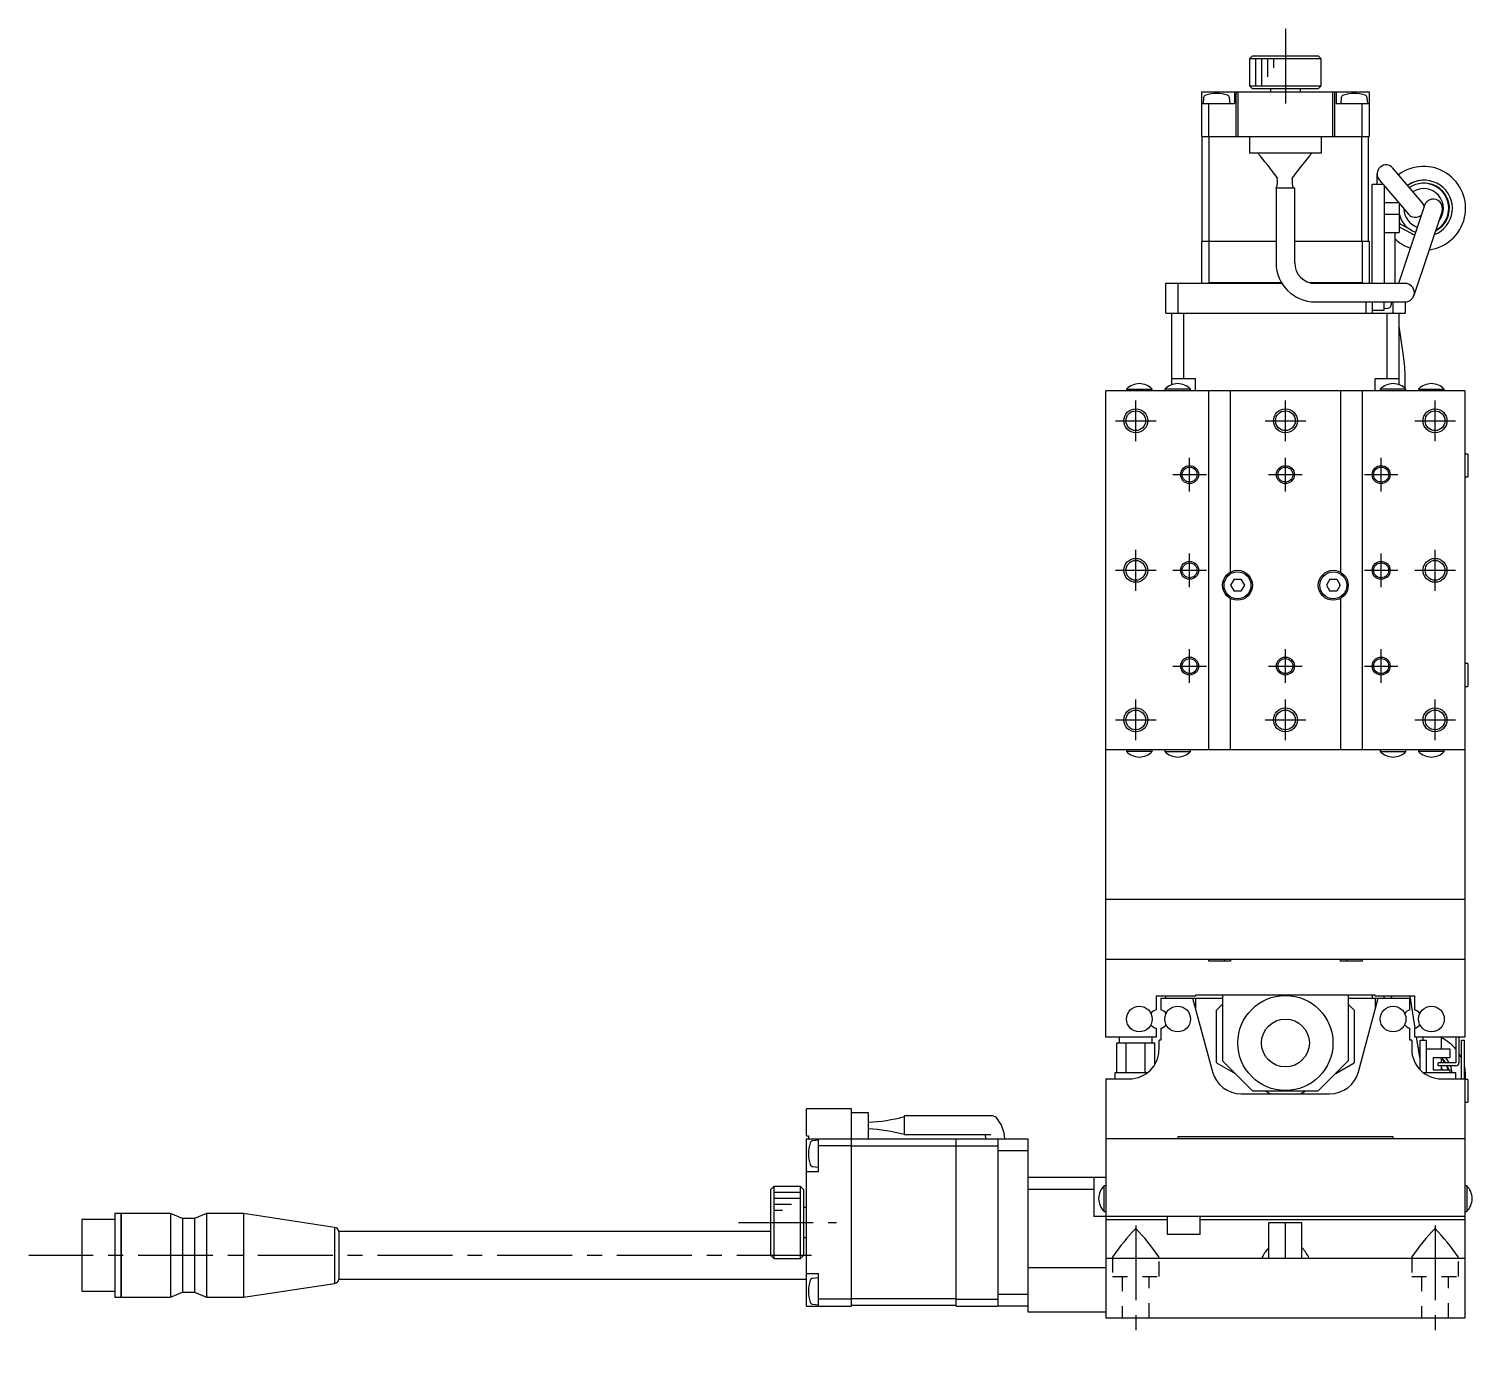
# Model space of a CAD drawing. Extents: x -597 to 414, y 17 to 745.
# Drawn here: x -351.3 to -110.2, y 276.1 to 496.1 of the extents above; entities that cross this region are included whole.
import ezdxf

# ---------------------------------------------------------------- set-up
doc = ezdxf.new("R2010")
doc.units = 0
doc.header["$LTSCALE"] = 10
doc.linetypes.add('CENTER', pattern=[2, 1.25, -0.25, 0.25, -0.25])
doc.linetypes.add('DOT', pattern=[0.5, 0.25, -0.25])
doc.layers.add('1', color=7, linetype='CONTINUOUS')

msp = doc.modelspace()

# ---------------------------------------------------------------- linework, layer by layer
at = {"layer": '1', "color": 4, "linetype": 'CENTER'}
for p, q in [((-141.368185, 496.122412), (-141.368185, 481.122412)), ((-166.368185, 427.222412), (-166.368185, 434.022412)), ((-141.368185, 427.222412), (-141.368185, 434.022412)), ((-116.368185, 427.222412), (-116.368185, 434.022412)), ((-169.768185, 430.622412), (-162.968185, 430.622412)), ((-144.768185, 430.622412), (-137.968185, 430.622412)), ((-119.768185, 430.622412), (-112.968185, 430.622412)), ((-157.368185, 418.822412), (-157.368185, 424.422412)), ((-141.368185, 418.822412), (-141.368185, 424.422412)), ((-125.368185, 418.822412), (-125.368185, 424.422412)), ((-160.168185, 421.622412), (-154.568185, 421.622412)), ((-144.168185, 421.622412), (-138.568185, 421.622412)), ((-128.168185, 421.622412), (-122.568185, 421.622412)), ((-166.368185, 402.222412), (-166.368185, 409.022412)), ((-157.368185, 402.822412), (-157.368185, 408.422412)), ((-125.368185, 402.822412), (-125.368185, 408.422412)), ((-116.368185, 402.222412), (-116.368185, 409.022412)), ((-169.768185, 405.622412), (-162.968185, 405.622412)), ((-160.168185, 405.622412), (-154.568185, 405.622412)), ((-128.168185, 405.622412), (-122.568185, 405.622412)), ((-119.768185, 405.622412), (-112.968185, 405.622412)), ((-157.368185, 386.822412), (-157.368185, 392.422412)), ((-141.368185, 386.822412), (-141.368185, 392.422412)), ((-125.368185, 386.822412), (-125.368185, 392.422412)), ((-160.168185, 389.622412), (-154.568185, 389.622412)), ((-144.168185, 389.622412), (-138.568185, 389.622412)), ((-128.168185, 389.622412), (-122.568185, 389.622412)), ((-166.368185, 377.222412), (-166.368185, 384.022412)), ((-141.368185, 377.222412), (-141.368185, 384.022412)), ((-116.368185, 377.222412), (-116.368185, 384.022412)), ((-169.768185, 380.622412), (-162.968185, 380.622412)), ((-144.768185, 380.622412), (-137.968185, 380.622412)), ((-119.768185, 380.622412), (-112.968185, 380.622412)), ((-232.768853, 296.622412), (-216.357798, 296.622412)), ((-166.368185, 296.122412), (-166.368185, 276.122412)), ((-116.368185, 296.122412), (-116.368185, 276.122412)), ((-220.550305, 291.122412), (-351.311079, 291.122412))]:
    msp.add_line(p, q, dxfattribs=at)
at = {"layer": '1', "color": 7, "linetype": 'CONTINUOUS'}
for p, q in [((-146.868185, 491.622412), (-147.368185, 491.122412)), ((-135.368185, 491.122412), (-147.368185, 491.122412)), ((-147.368185, 491.122412), (-147.368185, 486.622412)), ((-146.868185, 491.622412), (-135.868185, 491.622412)), ((-135.368185, 491.122412), (-135.868185, 491.622412)), ((-135.368185, 486.622412), (-135.368185, 491.122412)), ((-155.368185, 485.622412), (-127.368185, 485.622412)), ((-155.368185, 485.622412), (-155.368185, 478.122412)), ((-149.868185, 485.622412), (-149.868185, 483.622412)), ((-149.618185, 478.122412), (-149.618185, 485.322412)), ((-149.583222, 485.322412), (-149.618185, 485.322412)), ((-149.583222, 485.622412), (-149.583222, 485.322412)), ((-149.268551, 478.122412), (-149.268551, 485.622412)), ((-147.368185, 486.622412), (-135.368185, 486.622412)), ((-147.368185, 486.622412), (-146.868185, 486.122412)), ((-135.868185, 486.122412), (-146.868185, 486.122412)), ((-143.868185, 486.122412), (-143.868185, 485.622412)), ((-138.868185, 485.622412), (-138.868185, 486.122412)), ((-135.868185, 486.122412), (-135.368185, 486.622412)), ((-133.467819, 478.122412), (-133.467819, 485.622412)), ((-133.153149, 485.622412), (-133.153149, 485.322412)), ((-133.118185, 485.322412), (-133.153149, 485.322412)), ((-133.118185, 478.122412), (-133.118185, 485.322412)), ((-132.868185, 485.622412), (-132.868185, 483.622412)), ((-127.368185, 485.622412), (-127.368185, 478.122412)), ((-155.368185, 483.622412), (-149.868185, 483.622412)), ((-155.031984, 484.607692), (-155.118185, 483.622412)), ((-154.168185, 478.122412), (-154.168185, 483.622412)), ((-150.618185, 483.622412), (-150.704386, 484.607692)), ((-132.868185, 483.622412), (-127.368185, 483.622412)), ((-132.031984, 484.607692), (-132.118185, 483.622412)), ((-128.568185, 478.122412), (-128.568185, 483.622412)), ((-127.618185, 483.622412), (-127.704386, 484.607692)), ((-155.368185, 478.122412), (-127.368185, 478.122412)), ((-155.268185, 460.622412), (-155.268185, 478.122412)), ((-154.126764, 460.622412), (-154.126764, 478.122412)), ((-147.368185, 478.122412), (-147.368185, 475.322412)), ((-135.368185, 478.122412), (-135.368185, 475.322412)), ((-128.609606, 460.622412), (-128.609606, 478.122412)), ((-127.468185, 460.622412), (-127.468185, 478.122412)), ((-135.368185, 475.322412), (-147.368185, 475.322412)), ((-118.524075, 467.09247), (-123.406399, 472.850801)), ((-142.767073, 471.266531), (-142.720627, 471.149922)), ((-140.252756, 470.989002), (-140.219125, 471.139435)), ((-140.219125, 471.139435), (-140.179271, 471.246123)), ((-140.179271, 471.246123), (-140.094882, 471.387939)), ((-126.050509, 470.122412), (-126.050509, 471.880742)), ((-125.694619, 470.910684), (-120.812295, 465.152354)), ((-120.374701, 470.272266), (-120.957428, 469.962425)), ((-142.918185, 469.522412), (-142.918185, 457.022412)), ((-139.818185, 469.522412), (-142.918185, 469.522412)), ((-139.818185, 457.022412), (-139.818185, 469.522412)), ((-125.026265, 470.122412), (-126.868185, 470.122412)), ((-126.868185, 453.572412), (-126.868185, 470.122412)), ((-124.868185, 469.935969), (-124.868185, 453.572412)), ((-124.868185, 467.122412), (-122.482651, 467.122412)), ((-118.13863, 466.61256), (-122.485508, 453.572461)), ((-122.368185, 466.987409), (-122.368185, 462.072412)), ((-115.197727, 465.632259), (-119.897726, 451.532259)), ((-124.868185, 465.122412), (-122.368185, 465.122412)), ((-122.368185, 463.598798), (-120.770846, 462.749477)), ((-122.368185, 463.032513), (-120.374701, 461.972559)), ((-155.368185, 460.622412), (-155.368185, 453.622412)), ((-155.368185, 460.622412), (-142.918185, 460.622412)), ((-154.168185, 460.622412), (-154.168185, 453.722412)), ((-139.818185, 460.622412), (-127.368185, 460.622412)), ((-128.568185, 460.622412), (-128.568185, 453.722412)), ((-127.368185, 460.622412), (-127.368185, 453.622412)), ((-124.868185, 462.072412), (-122.368185, 462.072412)), ((-123.050509, 453.622412), (-123.050509, 462.072412)), ((-161.368185, 448.622412), (-161.368185, 453.622412)), ((-161.368185, 453.622412), (-141.966622, 453.622412)), ((-159.368185, 453.622412), (-159.368185, 448.622412)), ((-154.268185, 453.622412), (-154.168185, 453.722412)), ((-154.168185, 453.722412), (-142.026144, 453.722412)), ((-137.374416, 453.722412), (-128.568185, 453.722412)), ((-136.95342, 453.622412), (-126.868185, 453.622412)), ((-121.368185, 453.572412), (-136.368185, 453.572412)), ((-128.568185, 453.722412), (-128.468185, 453.622412)), ((-127.868185, 453.572412), (-127.868185, 453.622412)), ((-124.868185, 453.622412), (-122.468695, 453.622412)), ((-123.368185, 453.572412), (-123.368185, 453.622412)), ((-161.368185, 448.622412), (-121.368185, 448.622412)), ((-160.368185, 436.650839), (-160.368185, 448.622412)), ((-158.368185, 448.622412), (-158.368185, 437.622412)), ((-136.368185, 450.472412), (-121.368185, 450.472412)), ((-127.868185, 448.622412), (-127.868185, 450.472412)), ((-126.868185, 450.472412), (-126.868185, 448.622412)), ((-126.868185, 449.122412), (-124.868185, 449.122412)), ((-124.868185, 449.122412), (-124.868185, 450.472412)), ((-124.868185, 449.372412), (-124.185398, 449.432148)), ((-124.368185, 437.622412), (-124.368185, 448.622412)), ((-123.368185, 448.622412), (-123.368185, 450.472412)), ((-122.368185, 436.650839), (-122.368185, 448.622412)), ((-121.368185, 450.472412), (-121.368185, 448.622412)), ((-121.627383, 441.46845), (-122.368185, 446.425996)), ((-156.368185, 437.622412), (-160.368185, 437.622412)), ((-156.368185, 435.622412), (-156.368185, 437.622412)), ((-126.368185, 435.622412), (-126.368185, 437.622412)), ((-122.368185, 437.622412), (-126.368185, 437.622412)), ((-121.368185, 436.05848), (-121.368185, 437.746768)), ((-171.368185, 350.722412), (-171.368185, 435.622412)), ((-111.368185, 435.622412), (-171.368185, 435.622412)), ((-167.918185, 435.91466), (-167.918185, 435.622412)), ((-167.918185, 435.91466), (-163.618185, 435.91466)), ((-163.618185, 435.622412), (-163.618185, 435.91466)), ((-161.518185, 435.91466), (-161.518185, 435.622412)), ((-157.218185, 435.91466), (-161.518185, 435.91466)), ((-157.218185, 435.622412), (-157.218185, 435.91466)), ((-154.168185, 375.622412), (-154.168185, 435.622412)), ((-150.568185, 405.315583), (-150.568185, 435.622412)), ((-132.168185, 435.622412), (-132.168185, 405.315583)), ((-128.568185, 435.622412), (-128.568185, 375.622412)), ((-125.518185, 435.91466), (-125.518185, 435.622412)), ((-121.218185, 435.91466), (-125.518185, 435.91466)), ((-121.218185, 435.622412), (-121.218185, 435.91466)), ((-119.118185, 435.91466), (-119.118185, 435.622412)), ((-119.118185, 435.91466), (-114.818185, 435.91466)), ((-114.818185, 435.622412), (-114.818185, 435.91466)), ((-111.368185, 435.622412), (-111.368185, 350.722412)), ((-110.868185, 425.022412), (-111.368186, 425.022412)), ((-110.868185, 425.022412), (-110.868185, 421.222412)), ((-111.368186, 421.222412), (-110.868185, 421.222412)), ((-149.945535, 404.122412), (-150.522886, 403.122412)), ((-150.522886, 403.122412), (-149.945535, 402.122412)), ((-149.945536, 404.122412), (-148.790835, 404.122412)), ((-148.790835, 404.122412), (-148.213485, 403.122412)), ((-148.213485, 403.122412), (-148.790835, 402.122412)), ((-133.945535, 404.122412), (-134.522886, 403.122412)), ((-134.522886, 403.122412), (-133.945535, 402.122412)), ((-133.945536, 404.122412), (-132.790835, 404.122412)), ((-132.790835, 404.122412), (-132.213485, 403.122412)), ((-132.213485, 403.122412), (-132.790835, 402.122412)), ((-150.568185, 375.622412), (-150.568185, 400.929241)), ((-148.790835, 402.122412), (-149.945536, 402.122412)), ((-132.790835, 402.122412), (-133.945536, 402.122412)), ((-132.168185, 400.929241), (-132.168185, 375.622412)), ((-110.868185, 390.022412), (-111.368185, 390.022412)), ((-110.868185, 390.022412), (-110.868185, 386.222412)), ((-111.368185, 386.222412), (-110.868185, 386.222412)), ((-111.368185, 375.622412), (-171.368185, 375.622412)), ((-167.918185, 375.622412), (-167.918185, 375.330165)), ((-163.618185, 375.330165), (-167.918185, 375.330165)), ((-163.618185, 375.330165), (-163.618185, 375.622412)), ((-161.518185, 375.622412), (-161.518185, 375.330165)), ((-161.518185, 375.330165), (-157.218185, 375.330165)), ((-157.218185, 375.330165), (-157.218185, 375.622412)), ((-125.518185, 375.622412), (-125.518185, 375.330165)), ((-125.518185, 375.330165), (-121.218185, 375.330165)), ((-121.218185, 375.330165), (-121.218185, 375.622412)), ((-119.118185, 375.622412), (-119.118185, 375.330165)), ((-114.818185, 375.330165), (-119.118185, 375.330165)), ((-114.818185, 375.330165), (-114.818185, 375.622412)), ((-171.368185, 350.722412), (-171.268185, 350.622412)), ((-111.368185, 350.622412), (-171.368185, 350.622412)), ((-171.368185, 327.622412), (-171.368185, 350.622412)), ((-111.468185, 350.622412), (-111.368185, 350.722412)), ((-111.368185, 350.622412), (-111.368185, 327.622412)), ((-171.368185, 340.622412), (-111.368185, 340.622412)), ((-154.168185, 340.272412), (-154.168185, 340.622412)), ((-150.568185, 340.272412), (-154.168185, 340.272412)), ((-151.618185, 340.622412), (-151.618185, 340.272412)), ((-150.568185, 340.622412), (-150.568185, 340.272412)), ((-132.168185, 340.272412), (-132.168185, 340.622412)), ((-128.568185, 340.272412), (-132.168185, 340.272412)), ((-131.118185, 340.272412), (-131.118185, 340.622412)), ((-128.568185, 340.622412), (-128.568185, 340.272412)), ((-156.368185, 334.422412), (-162.968185, 334.422412)), ((-162.968185, 334.422412), (-162.968185, 332.158692)), ((-162.168185, 334.122412), (-162.168185, 332.158692)), ((-162.168185, 334.122412), (-151.868185, 334.122412)), ((-161.368185, 334.122412), (-161.368185, 334.422412)), ((-156.868185, 334.122412), (-153.573992, 321.828317)), ((-126.368185, 334.622412), (-156.368185, 334.622412)), ((-156.368185, 334.622412), (-156.368185, 334.422412)), ((-156.368185, 334.122412), (-156.368185, 332.256387)), ((-151.868185, 333.122412), (-152.868185, 332.122412)), ((-151.868185, 334.622412), (-151.868184, 323.622412)), ((-130.868185, 334.622412), (-130.868184, 323.622412)), ((-130.868185, 334.122412), (-120.568185, 334.122412)), ((-129.868185, 332.122412), (-130.868185, 333.122412)), ((-129.162377, 321.828317), (-125.868185, 334.122412)), ((-126.868185, 334.622412), (-126.868185, 334.122412)), ((-126.368185, 334.422412), (-126.368185, 334.622412)), ((-119.768185, 334.422412), (-126.368185, 334.422412)), ((-126.368185, 334.122412), (-126.368185, 332.256387)), ((-124.868185, 334.122412), (-124.868185, 334.422412)), ((-123.640428, 334.275525), (-123.616178, 334.122412)), ((-120.568185, 332.158692), (-120.568185, 334.122412)), ((-119.683748, 329.110633), (-120.525051, 334.422412)), ((-119.768185, 332.158692), (-119.768185, 334.422412)), ((-161.368185, 331.411399), (-161.368185, 331.661718)), ((-152.868185, 323.318564), (-152.868185, 332.122412)), ((-129.868185, 332.122412), (-129.868185, 323.318564)), ((-162.968185, 329.086132), (-162.968185, 327.622412)), ((-162.168185, 329.086132), (-162.168185, 327.122412)), ((-161.368185, 329.583106), (-161.368185, 329.833425)), ((-120.568185, 327.122412), (-120.568185, 329.086132)), ((-119.768185, 327.622412), (-119.768185, 329.086132)), ((-162.968185, 327.622412), (-171.368185, 327.622412)), ((-169.543611, 321.622412), (-169.543611, 326.622412)), ((-169.543611, 326.622412), (-163.192758, 326.622412)), ((-169.118185, 327.622412), (-169.118185, 326.622412)), ((-167.955898, 321.622412), (-167.955898, 326.622412)), ((-164.780471, 321.622412), (-164.780471, 326.622412)), ((-163.618185, 326.622412), (-163.618185, 327.622412)), ((-163.192758, 323.031599), (-163.192758, 326.622412)), ((-162.468185, 325.622412), (-162.468185, 327.122412)), ((-162.168185, 327.122412), (-162.468185, 327.122412)), ((-120.268185, 327.122412), (-120.568185, 327.122412)), ((-120.268185, 327.122412), (-120.268185, 325.622412)), ((-111.368185, 327.622412), (-119.768185, 327.622412)), ((-118.868185, 323.961369), (-119.448036, 327.622412)), ((-118.868185, 327.122412), (-117.868185, 327.122412)), ((-118.868185, 322.152542), (-118.868185, 327.122412)), ((-118.412617, 327.622412), (-118.412617, 327.122412)), ((-117.868185, 327.122412), (-117.868185, 321.622412)), ((-117.868185, 325.622412), (-113.868185, 325.622412)), ((-115.312617, 325.622412), (-115.312617, 327.622412)), ((-113.868185, 325.622412), (-113.868185, 324.122412)), ((-112.868185, 327.622412), (-112.868184, 323.322412)), ((-112.368185, 327.622412), (-112.368184, 323.322412)), ((-111.968185, 327.122412), (-111.468185, 327.122412)), ((-111.968185, 320.622412), (-111.968185, 327.122412)), ((-111.468185, 320.622412), (-111.468185, 327.122412)), ((-152.868185, 323.318564), (-149.783248, 321.537475)), ((-151.868184, 323.622412), (-146.868184, 318.622412)), ((-135.868184, 318.622412), (-130.868184, 323.622412)), ((-132.953121, 321.537475), (-129.868185, 323.318564)), ((-113.868185, 324.122412), (-116.668185, 324.122412)), ((-116.668185, 324.122412), (-116.668185, 322.122412)), ((-115.868184, 322.822412), (-115.868184, 323.322412)), ((-112.868184, 323.322412), (-115.868184, 323.322412)), ((-115.312617, 323.322412), (-115.312617, 324.122412)), ((-164.468185, 321.622412), (-169.868185, 321.622412)), ((-169.868185, 321.622412), (-169.868185, 320.622412)), ((-112.868185, 321.622412), (-118.268185, 321.622412)), ((-116.668185, 322.122412), (-113.868185, 322.122412)), ((-112.868184, 322.822412), (-115.868184, 322.822412)), ((-115.312617, 322.122412), (-115.312617, 322.822412)), ((-113.868185, 322.122412), (-113.868185, 321.622412)), ((-112.868185, 320.622412), (-112.868185, 321.622412)), ((-171.368185, 320.622412), (-167.468185, 320.622412)), ((-171.368185, 320.622412), (-171.368185, 280.622412)), ((-146.868184, 318.622412), (-135.868184, 318.622412)), ((-144.73421, 318.622412), (-143.868185, 318.122412)), ((-138.868185, 318.122412), (-138.002159, 318.622412)), ((-115.268185, 320.622412), (-111.368185, 320.622412)), ((-111.368185, 320.622412), (-111.368185, 280.622412)), ((-110.868185, 320.522412), (-111.368185, 320.522412)), ((-110.868185, 320.522412), (-110.868185, 316.722412)), ((-148.744363, 318.122412), (-133.992007, 318.122412)), ((-111.368185, 316.722412), (-110.868185, 316.722412)), ((-213.868185, 315.622412), (-221.368185, 315.622412)), ((-221.368185, 311.122412), (-221.368185, 315.622412)), ((-213.868185, 282.622412), (-213.868185, 315.622412)), ((-213.868185, 315.022412), (-211.068185, 315.022412)), ((-211.068185, 315.022412), (-211.068185, 310.622412)), ((-190.566947, 314.447412), (-205.068185, 314.447412)), ((-205.068185, 314.447412), (-205.068185, 311.322412)), ((-190.463884, 314.444066), (-190.566947, 314.447412)), ((-190.331152, 314.429827), (-190.463884, 314.444066)), ((-190.166065, 314.396074), (-190.331152, 314.429827)), ((-190.00573, 314.345237), (-190.166065, 314.396074)), ((-189.853728, 314.278989), (-190.00573, 314.345237)), ((-189.720765, 314.20474), (-189.853728, 314.278989)), ((-221.368185, 311.122412), (-221.068185, 311.122412)), ((-221.068185, 311.122412), (-221.068185, 310.622412)), ((-205.068185, 311.347412), (-190.566947, 311.347412)), ((-191.597083, 311.348226), (-191.417156, 310.623194)), ((-221.368185, 310.622412), (-211.068185, 310.622412)), ((-221.368185, 282.622412), (-221.368185, 310.622412)), ((-219.368185, 310.372412), (-220.353464, 310.286211)), ((-219.368185, 305.122412), (-219.368185, 310.622412)), ((-213.868185, 309.422412), (-219.368185, 309.422412)), ((-196.368185, 310.522412), (-213.868185, 310.522412)), ((-196.368185, 309.38099), (-213.868185, 309.38099)), ((-196.368185, 310.622412), (-189.468185, 310.622412)), ((-196.368185, 282.622412), (-196.368185, 310.622412)), ((-196.368185, 309.422412), (-189.368185, 309.422412)), ((-189.368185, 310.522412), (-189.468185, 310.622412)), ((-189.368185, 310.622412), (-184.368185, 310.622412)), ((-189.368185, 282.622412), (-189.368185, 310.622412)), ((-184.368185, 281.622412), (-184.368185, 310.622412)), ((-111.368185, 310.622412), (-171.368185, 310.622412)), ((-123.368185, 310.922412), (-159.368185, 310.922412)), ((-159.368185, 310.922412), (-159.368185, 310.622412)), ((-123.368185, 310.622412), (-123.368185, 310.922412)), ((-184.368185, 308.622412), (-189.368185, 308.622412)), ((-221.368185, 305.122412), (-219.368185, 305.122412)), ((-220.353464, 305.958612), (-219.368185, 305.872412)), ((-171.368185, 304.122412), (-184.368185, 304.122412)), ((-173.368185, 304.122412), (-173.368185, 297.622412)), ((-226.868185, 302.622412), (-227.368185, 302.122412)), ((-227.368185, 291.122412), (-227.368185, 302.122412)), ((-222.368185, 302.622412), (-226.868185, 302.622412)), ((-226.868185, 302.622412), (-226.868185, 290.622412)), ((-221.868185, 302.122412), (-222.368185, 302.622412)), ((-222.368185, 290.622412), (-222.368185, 302.622412)), ((-221.868185, 302.122412), (-221.868185, 291.122412)), ((-173.368185, 302.122412), (-184.368185, 302.122412)), ((-171.660432, 298.472411), (-171.660432, 302.772411)), ((-171.368185, 302.772411), (-171.660432, 302.772411)), ((-111.075937, 302.772411), (-111.368185, 302.772411)), ((-111.075937, 302.772411), (-111.075937, 298.472411)), ((-221.368185, 299.122412), (-221.868185, 299.122412)), ((-342.453973, 297.12241), (-342.453973, 285.122414)), ((-336.953972, 297.12241), (-342.453973, 297.12241)), ((-336.953972, 298.122411), (-336.953972, 284.122413)), ((-335.95397, 298.122411), (-336.953972, 298.122411)), ((-335.95397, 298.122411), (-335.95397, 284.122413)), ((-335.90397, 298.122411), (-335.95397, 298.072411)), ((-335.90397, 298.122411), (-335.90397, 284.122413)), ((-327.64697, 298.122411), (-335.90397, 298.122411)), ((-327.64697, 298.122411), (-327.64697, 284.122413)), ((-325.64697, 297.272412), (-327.64697, 298.122411)), ((-325.64697, 297.272412), (-325.64697, 284.972412)), ((-323.64697, 297.272412), (-325.64697, 297.272412)), ((-321.64697, 298.122411), (-323.64697, 297.272412)), ((-323.64697, 297.272412), (-323.64697, 284.972412)), ((-321.64697, 298.122411), (-321.64697, 284.122413)), ((-315.453971, 298.122411), (-321.64697, 298.122411)), ((-315.453971, 298.122411), (-315.453971, 284.122413)), ((-300.219988, 295.806737), (-315.453971, 298.122411)), ((-111.368185, 297.622412), (-173.368185, 297.622412)), ((-171.660432, 298.472411), (-171.368185, 298.472411)), ((-171.368185, 297.122412), (-161.118185, 297.122412)), ((-161.118185, 297.622411), (-161.118185, 294.622411)), ((-155.618185, 294.622411), (-155.618185, 297.622411)), ((-155.618185, 297.122412), (-111.368185, 297.122412)), ((-144.118185, 290.622412), (-144.118185, 296.622412)), ((-144.118185, 296.622412), (-138.618185, 296.622412)), ((-141.368185, 290.622412), (-141.368185, 296.622412)), ((-138.618185, 290.622412), (-138.618185, 296.622412)), ((-111.368185, 298.472411), (-111.075937, 298.472411)), ((-300.219988, 295.806737), (-300.219988, 286.438086)), ((-299.496315, 295.122412), (-299.496315, 287.122412)), ((-227.368185, 295.122412), (-299.496315, 295.122412)), ((-155.618185, 294.622411), (-161.118185, 294.622411)), ((-221.868185, 294.122412), (-221.368185, 294.122412)), ((-227.368185, 291.122412), (-226.868185, 290.622412)), ((-226.868185, 290.622412), (-222.368185, 290.622412)), ((-222.368185, 290.622412), (-221.868185, 291.122412)), ((-111.368185, 290.622412), (-171.368185, 290.622412)), ((-170.26137, 290.802669), (-170.268185, 290.74493)), ((-170.268185, 290.74493), (-170.109842, 290.622412)), ((-170.219272, 290.925989), (-170.26137, 290.802669)), ((-162.626527, 290.622412), (-162.468185, 290.744929)), ((-162.468185, 290.744929), (-162.498323, 290.879892)), ((-145.26137, 290.802669), (-145.268185, 290.74493)), ((-145.268185, 290.74493), (-145.109842, 290.622412)), ((-145.219272, 290.925989), (-145.26137, 290.802669)), ((-137.626527, 290.622412), (-137.468185, 290.744929)), ((-137.468185, 290.744929), (-137.498202, 290.879597)), ((-120.267905, 290.75562), (-120.268185, 290.744928)), ((-120.268185, 290.744928), (-120.109842, 290.622412)), ((-120.240884, 290.872212), (-120.267905, 290.75562)), ((-112.626527, 290.622412), (-112.468185, 290.744936)), ((-112.468185, 290.744936), (-112.489843, 290.85601)), ((-299.496315, 287.122412), (-221.368185, 287.122412)), ((-221.368185, 288.122412), (-219.368185, 288.122412)), ((-219.368185, 287.372412), (-220.353464, 287.286211)), ((-219.368185, 282.622412), (-219.368185, 288.122412)), ((-184.368185, 289.122412), (-171.368185, 289.122412)), ((-342.453973, 285.122414), (-336.953972, 285.122414)), ((-327.64697, 284.122413), (-325.64697, 284.972412)), ((-325.64697, 284.972412), (-323.64697, 284.972412)), ((-323.64697, 284.972412), (-321.64697, 284.122413)), ((-315.453971, 284.122413), (-300.219988, 286.438086)), ((-189.368185, 284.622412), (-184.368185, 284.622412)), ((-336.953972, 284.122413), (-335.95397, 284.122413)), ((-335.95397, 284.172413), (-335.90397, 284.122413)), ((-335.90397, 284.122413), (-327.64697, 284.122413)), ((-321.64697, 284.122413), (-315.453971, 284.122413)), ((-221.368185, 282.622412), (-213.868185, 282.622412)), ((-220.353464, 282.958612), (-219.368185, 282.872412)), ((-213.868185, 283.822412), (-219.368185, 283.822412)), ((-196.368185, 283.863833), (-213.868185, 283.863833)), ((-196.368185, 282.722412), (-213.868185, 282.722412)), ((-196.368185, 283.822412), (-189.368185, 283.822412)), ((-196.368185, 282.622412), (-189.468185, 282.622412)), ((-189.468185, 282.622412), (-189.368185, 282.722412)), ((-184.368185, 282.622412), (-189.368185, 282.622412)), ((-171.368185, 281.622412), (-184.368185, 281.622412)), ((-111.368185, 280.622412), (-171.368185, 280.622412))]:
    msp.add_line(p, q, dxfattribs=at)
at = {"layer": '1', "color": 9, "linetype": 'CONTINUOUS'}
for p, q in [((-146.368185, 491.122412), (-146.368185, 486.622412)), ((-145.368185, 491.122412), (-145.368185, 486.622412)), ((-144.368185, 491.122412), (-144.368185, 488.122412)), ((-143.368185, 491.122412), (-143.368185, 489.622412)), ((-222.368185, 301.622412), (-226.868185, 301.622412)), ((-222.368185, 300.622412), (-226.868185, 300.622412)), ((-223.868185, 299.622412), (-226.868185, 299.622412)), ((-225.368185, 298.622412), (-226.868185, 298.622412))]:
    msp.add_line(p, q, dxfattribs=at)
at = {"layer": '1', "color": 9, "linetype": 'DOT'}
for p, q in [((-170.268185, 290.745288), (-170.268185, 287.622412)), ((-162.468185, 287.622412), (-162.468185, 290.745281)), ((-120.268185, 290.745238), (-120.268185, 287.622412)), ((-112.468185, 287.622412), (-112.468185, 290.74548)), ((-170.268185, 287.622412), (-162.468185, 287.622412)), ((-168.618185, 287.622412), (-168.618185, 280.622412)), ((-164.118185, 280.622412), (-164.118185, 287.622412)), ((-120.268185, 287.622412), (-112.468185, 287.622412)), ((-118.618185, 287.622412), (-118.618185, 280.622412)), ((-114.118185, 280.622412), (-114.118185, 287.622412))]:
    msp.add_line(p, q, dxfattribs=at)
at = {"layer": '1', "color": 9, "linetype": 'CONTINUOUS'}
for centre, radius in [((-166.368185, 430.622412), 2), ((-141.368185, 430.622412), 2), ((-116.368185, 430.622412), 2), ((-157.368185, 421.622412), 1.5), ((-141.368185, 421.622412), 1.5), ((-125.368185, 421.622412), 1.5), ((-166.368185, 405.622412), 2), ((-116.368185, 405.622412), 2), ((-157.368185, 405.622412), 1.5), ((-125.368185, 405.622412), 1.5), ((-157.368185, 389.622412), 1.5), ((-141.368185, 389.622412), 1.5), ((-125.368185, 389.622412), 1.5), ((-166.368185, 380.622412), 2), ((-141.368185, 380.622412), 2), ((-116.368185, 380.622412), 2)]:
    msp.add_circle(centre, radius, dxfattribs=at)
at = {"layer": '1', "color": 7, "linetype": 'CONTINUOUS'}
for centre, radius in [((-166.368185, 430.622412), 1.65), ((-141.368185, 430.622412), 1.65), ((-116.368185, 430.622412), 1.65), ((-157.368185, 421.622412), 1.25), ((-141.368185, 421.622412), 1.25), ((-125.368185, 421.622412), 1.25), ((-166.368185, 405.622412), 1.65), ((-157.368185, 405.622412), 1.25), ((-149.368185, 403.122412), 2.5), ((-149.368185, 403.122412), 2.25), ((-133.368185, 403.122412), 2.5), ((-133.368185, 403.122412), 2.25), ((-125.368185, 405.622412), 1.25), ((-116.368185, 405.622412), 1.65), ((-157.368185, 389.622412), 1.25), ((-141.368185, 389.622412), 1.25), ((-125.368185, 389.622412), 1.25), ((-166.368185, 380.622412), 1.65), ((-141.368185, 380.622412), 1.65), ((-116.368185, 380.622412), 1.65), ((-141.368185, 326.622412), 7.95), ((-165.768185, 330.622412), 2.15), ((-159.368185, 330.622412), 2.15), ((-141.368185, 326.622412), 4), ((-123.368185, 330.622412), 2.15), ((-116.968185, 330.622412), 2.15)]:
    msp.add_circle(centre, radius, dxfattribs=at)
for centre, radius, start, end in [((-154.533887, 484.564114), 0.5, 107.629155, 175), ((-152.868185, 479.322412), 6, 72.370845, 107.629155), ((-151.202483, 484.564114), 0.5, 5, 72.370845), ((-131.533887, 484.564114), 0.5, 107.629155, 175), ((-129.868185, 479.322412), 6, 72.370845, 107.629155), ((-128.202483, 484.564114), 0.5, 5, 72.370845), ((-193.307046, 434.668964), 62.399285, 35.90946661, 40.65517057), ((-61.057157, 411.786912), 98.991133, 140.07157, 142.98066425), ((-124.550509, 471.880742), 1.5, 40.29366, 220.29366), ((-118.268185, 466.122412), 6.999999, 277.558637, 126.754096), ((-145.607638, 470.627551), 2.933889, 337.87177949, 10.25603802), ((-136.90417, 470.712094), 3.360016, 175.27273389, 200.7364772), ((-118.268185, 466.122412), 4.684326, 98.414521, 124.624276), ((-118.268185, 466.122412), 4.2, 298.489249, 124.387686), ((-118.168185, 466.122412), 4.7, 290.804188, 118), ((-118.168185, 466.122412), 4.2, 296.626366, 90.682165), ((-118.268185, 466.122412), 3.3, 319.947649, 122.768655), ((-118.268185, 466.122412), 3.3, 181.383524, 251.007594), ((-119.668185, 466.122412), 1.5, 11.791652, 40.29366), ((-116.668185, 466.122412), 1.55, 341.565051, 161.565051), ((-118.268185, 466.122412), 4.2, 192.527905, 251.127052), ((-118.268185, 466.122412), 4.684326, 208.924309, 214.447206), ((-119.668185, 466.122412), 1.5, 220.29366, 311.33755), ((-118.268185, 466.122412), 6.999999, 226.906636, 251.302253), ((-118.168185, 466.122412), 4.7, 242, 250.016962), ((-136.368185, 457.022412), 6.55, 180, 270), ((-136.368185, 457.022412), 3.45, 180, 270), ((-121.368185, 452.022412), 1.55, 270, 90), ((-124.228976, 449.930246), 0.5, 275, 344.637451), ((-128.568185, 451.122412), 5, 344.637451, 352.530408), ((-147.000192, 437.831486), 25.632147, 359.810628, 8.15727), ((-165.768185, 433.822412), 3, 44.220044, 135.779956), ((-159.368185, 433.822412), 3, 44.220044, 135.779956), ((-123.368185, 433.822412), 3, 44.220044, 135.779956), ((-116.968185, 433.822412), 3, 44.220044, 135.779956), ((-165.768185, 377.422412), 3, 224.220044, 315.779956), ((-159.368185, 377.422412), 3, 224.220044, 315.779956), ((-123.368185, 377.422412), 3, 224.220044, 315.779956), ((-116.968185, 377.422412), 3, 224.220044, 315.779956), ((-128.568185, 335.122412), 5, 348.463041, 351.952156), ((-162.568185, 330.622412), 1.5875, 104.594029, 143.220957), ((-162.568185, 330.622412), 1.5875, 36.779043, 75.405971), ((-120.168185, 330.622412), 1.5875, 104.594029, 143.220957), ((-120.168185, 330.622412), 1.5875, 36.779044, 75.405972), ((-162.568185, 330.622412), 1.5875, 216.779044, 255.405972), ((-162.568185, 330.622412), 1.5875, 284.594029, 323.220957), ((-120.168185, 330.622412), 1.5875, 216.779043, 255.405971), ((-120.168185, 330.622412), 1.5875, 284.594029, 323.220957), ((-167.468185, 325.622412), 5, 270, 0), ((-115.268185, 325.622412), 5, 180, 270), ((-118.168185, 321.122412), 4.7, 98.565281, 102.015774), ((-118.268185, 321.122412), 6.999999, 39.517642, 65.02492), ((-118.268185, 321.122412), 4.2, 98.21321, 101.026268), ((-118.268185, 321.122412), 3.3, 100.475681, 101.57922), ((-118.268185, 321.122412), 4.2, 31.588142, 45.584693), ((-118.168185, 321.122412), 4.2, 31.58814, 45.584691), ((-118.168185, 321.122412), 4.7, 27.910072, 39.665013), ((-112.868184, 323.322412), 0.5, 270.000001, 0.000001), ((-118.268185, 321.122412), 6.999999, 25.841915, 32.556918), ((-148.744363, 323.122412), 5, 195, 270), ((-133.992007, 323.122412), 5, 270, 345), ((-118.268185, 321.122412), 3.3, 17.639703, 26.410969), ((-118.268185, 321.122412), 4.2, 13.774148, 23.876214), ((-118.168185, 321.122412), 4.2, 13.774147, 23.876212), ((-118.168185, 321.122412), 4.7, 6.106852, 21.20477), ((-118.268185, 321.122412), 6.999999, 355.0829, 13.729098), ((-212.482087, 341.960749), 28.615444, 272.832165, 285.015922), ((-194.075962, 310.311653), 5.841564, 3.05551367, 41.7933549), ((-212.215257, 285.383349), 26.90568, 74.595351, 87.556562), ((-215.068185, 308.122412), 6, 162.370845, 197.629155), ((-220.309886, 309.788114), 0.5, 95, 162.370845), ((-220.309886, 306.45671), 0.5, 197.629155, 265), ((-169.568185, 300.622411), 3, 134.220044, 225.779956), ((-113.168185, 300.622411), 3, 314.220044, 45.779956), ((-300.453972, 294.834495), 1.000002, 16.733256, 76.468302), ((-138.049116, 268.473489), 39.23052, 136.20852503, 145.08767588), ((-193.026733, 269.91908), 37.031601, 34.47349967, 43.9548928), ((-91.853481, 271.682542), 34.264968, 135.67968901, 145.94160427), ((-141.717399, 271.035106), 35.314562, 34.143476, 44.12587547), ((-137.065938, 286.198512), 9.424749, 138.44430669, 149.89392759), ((-145.14956, 286.61052), 8.761752, 29.1593422, 41.79925238), ((-300.453972, 287.410329), 1.000002, 283.531698, 343.266744), ((-220.309886, 286.788114), 0.5, 95, 162.370845), ((-215.068185, 285.122412), 6, 162.370845, 197.629155), ((-220.309886, 283.45671), 0.5, 197.629155, 265)]:
    msp.add_arc(centre, radius, start, end, dxfattribs=at)

doc.saveas('drawing.dxf')
